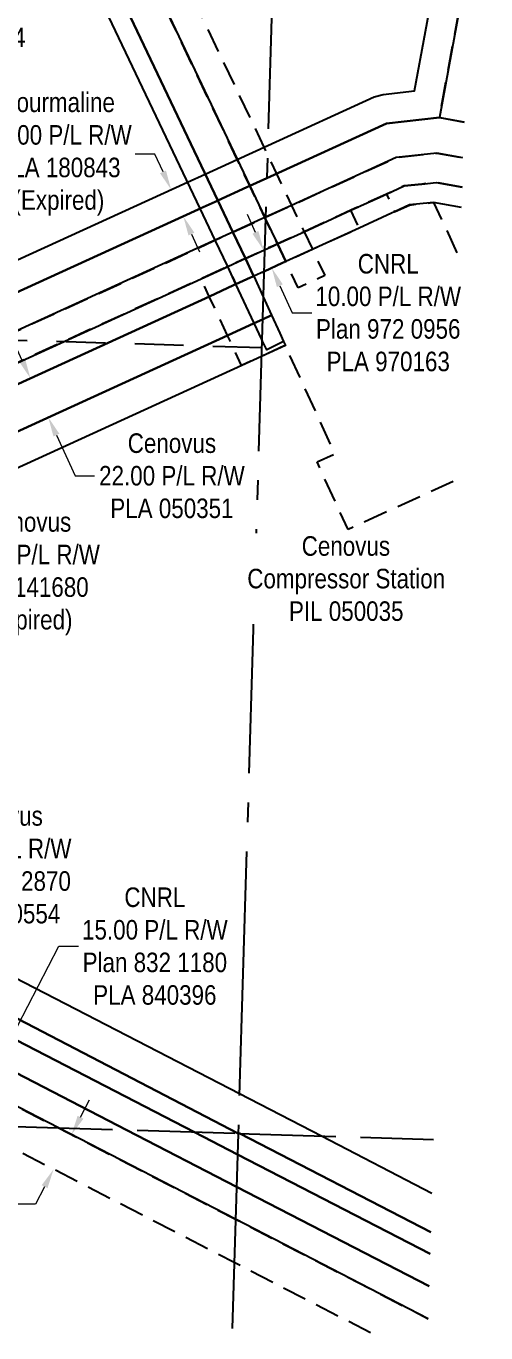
# Model space of a CAD drawing. Extents: x 363622 to 367570, y 6065436 to 6068816.
# Drawn here: x 364931 to 365166, y 6065528 to 6066196 of the extents above; entities that cross this region are included whole.
import ezdxf

# ---------------------------------------------------------------- set-up
doc = ezdxf.new("R2010")
doc.units = 0
doc.header["$LTSCALE"] = 5
for name, pattern in [('foc-ACCESSROAD', [3.75, 2.5, -1.25]), ('foc-FLOWLINE', [3.75, 2.5, -1.25]), ('foc-LSD', [8, 5, -3]), ('foc-QUARTERLINE', [33, 25, -3, 2, -3]), ('foc-UNSURVEYED', [12.5, 10, -2.5])]:
    doc.linetypes.add(name, pattern=pattern)
for name, color, linetype in [('C-AR', 13, 'foc-ACCESSROAD'), ('C-RW', 13, 'Continuous'), ('F-EZE', 190, 'foc-FLOWLINE'), ('F-RW', 190, 'Continuous'), ('F-WS', 190, 'foc-ACCESSROAD'), ('L-QSEC', 8, 'foc-QUARTERLINE'), ('L-SECTION-LSD', 7, 'foc-LSD'), ('L-USEC', 7, 'foc-UNSURVEYED')]:
    doc.layers.add(name, color=color, linetype=linetype)
for name, color, linetype, lineweight in [('C-AR-T', 13, 'Continuous', 9), ('C-RW-T', 13, 'Continuous', 9), ('F-RW-T', 190, 'Continuous', 9), ('F-WS-T', 190, 'Continuous', 9)]:
    doc.layers.add(name, color=color, linetype=linetype, lineweight=lineweight)
doc.styles.add('80CG', font='ARIALN.TTF', dxfattribs={"height": 10})
doc.styles.add('80L', font='ARIALN.TTF', dxfattribs={"height": 10})
doc.dimstyles.new('Compass 5 000', dxfattribs={"dimscale": 5, "dimtxt": 9, "dimasz": 2, "dimexe": 0.2, "dimexo": 0.0625, "dimgap": 0.5, "dimtad": 0, "dimtih": 1, "dimtoh": 1, "dimzin": 0, "dimdsep": 46, "dimtxsty": '80CG', "dimcen": 0.1, "dimse1": 1, "dimse2": 1, "dimclrd": 256, "dimclrt": 256, "dimaunit": 1, "dimadec": 4, "dimazin": 0, "dimtfac": 0.06, "dimtofl": 0, "dimtmove": 0, "dimatfit": 1, "dimfxl": 0.2, "dimtolj": 1, "dimtzin": 0, "dimlwd": -1, "dimarcsym": 0})

# ---------------------------------------------------------------- blocks, each defined once
blk = doc.blocks.new('*D445')
at = {"layer": 'F-RW', "transparency": 16777216}
for p, q in [((364984.23, 6066224.53), (364993.27, 6066228.83)), ((364957.15, 6066211.65), (364948.12, 6066207.35)), ((364948.12, 6066207.35), (364938.12, 6066207.35))]:
    blk.add_line(p, q, dxfattribs=at)
for points in [[(364983.52, 6066226.04), (364984.95, 6066223.03), (364975.2, 6066220.24)], [(364956.43, 6066213.15), (364957.86, 6066210.14), (364966.18, 6066215.94)]]:
    blk.add_solid(points, dxfattribs=at)
at = {"layer": 'F-RW', "transparency": 16777216, "insert": (364899.03, 6066207.35), "char_height": 10, "attachment_point": 5, "style": '80CG'}
blk.add_mtext('\\A1;Tourmaline\\P10.00 P/L R/W\\PPLA 082244', dxfattribs=at)
blk = doc.blocks.new('*D451')
at = {"layer": 'C-AR-T', "transparency": 16777216}
for p, q in [((364958.68, 6065638.11), (364963.27, 6065646.99)), ((364940.32, 6065602.57), (364935.74, 6065593.69)), ((364935.74, 6065593.69), (364925.74, 6065593.69))]:
    blk.add_line(p, q, dxfattribs=at)
for points in [[(364957.2, 6065638.87), (364960.16, 6065637.34), (364954.09, 6065629.22)], [(364938.84, 6065603.34), (364941.81, 6065601.81), (364944.91, 6065611.46)]]:
    blk.add_solid(points, dxfattribs=at)
at = {"layer": 'C-AR-T', "transparency": 16777216, "insert": (364891.45, 6065593.69), "char_height": 10, "attachment_point": 5, "style": '80CG'}
blk.add_mtext('\\A1;CNRL\\P20.00 A/R\\PLOC 780454', dxfattribs=at)
blk = doc.blocks.new('*D461')
at = {"layer": 'F-RW-T', "transparency": 16777216}
for p, q in [((364928.88, 6066025.4), (364924.72, 6066034.49)), ((364946.36, 6065987.19), (364955.9, 6065966.34)), ((364955.9, 6065966.34), (364965.9, 6065966.34))]:
    blk.add_line(p, q, dxfattribs=at)
for points in [[(364930.39, 6066026.09), (364927.36, 6066024.7), (364933.04, 6066016.3)], [(364947.87, 6065987.88), (364944.84, 6065986.5), (364942.2, 6065996.28)]]:
    blk.add_solid(points, dxfattribs=at)
at = {"layer": 'F-RW-T', "transparency": 16777216, "insert": (365005.43, 6065966.34), "char_height": 10, "attachment_point": 5, "style": '80CG'}
blk.add_mtext('\\A1;Cenovus\\P22.00 P/L R/W\\PPLA 050351', dxfattribs=at)
blk = doc.blocks.new('*D463')
at = {"layer": 'F-RW-T', "transparency": 16777216}
for p, q in [((364858.2, 6065968.85), (364854.04, 6065977.94)), ((364873.59, 6065935.21), (364882.26, 6065916.26)), ((364882.26, 6065916.26), (364892.26, 6065916.26))]:
    blk.add_line(p, q, dxfattribs=at)
for points in [[(364859.72, 6065969.54), (364856.69, 6065968.16), (364862.36, 6065959.76)], [(364875.11, 6065935.9), (364872.08, 6065934.52), (364869.43, 6065944.3)]]:
    blk.add_solid(points, dxfattribs=at)
at = {"layer": 'F-RW-T', "transparency": 16777216, "insert": (364931.35, 6065916.26), "char_height": 10, "attachment_point": 5, "style": '80CG'}
blk.add_mtext('\\A1;Cenovus\\P17.00 P/L R/W\\PPLA 141680\\P(Expired)', dxfattribs=at)
blk = doc.blocks.new('*D465')
at = {"layer": 'F-RW-T', "transparency": 16777216}
for p, q in [((364996.71, 6066131), (364986.71, 6066131)), ((365000.87, 6066121.91), (364996.71, 6066131)), ((365015.42, 6066090.08), (365019.57, 6066080.98))]:
    blk.add_line(p, q, dxfattribs=at)
for points in [[(365002.39, 6066122.6), (364999.35, 6066121.22), (365005.03, 6066112.81)], [(365016.93, 6066090.77), (365013.9, 6066089.38), (365011.26, 6066099.17)]]:
    blk.add_solid(points, dxfattribs=at)
at = {"layer": 'F-RW-T', "transparency": 16777216, "insert": (364947.63, 6066131), "char_height": 10, "attachment_point": 5, "style": '80CG'}
blk.add_mtext('\\A1;Tourmaline\\P15.00 P/L R/W\\PPLA 180843\\P(Expired)', dxfattribs=at)
blk = doc.blocks.new('*D470')
at = {"layer": 'C-RW-T', "transparency": 16777216}
for p, q in [((364921.17, 6065674.46), (364947.61, 6065725.63)), ((364947.61, 6065725.63), (364957.61, 6065725.63)), ((364905.06, 6065643.29), (364900.47, 6065634.41))]:
    blk.add_line(p, q, dxfattribs=at)
for points in [[(364919.69, 6065675.23), (364922.65, 6065673.7), (364916.58, 6065665.58)], [(364903.58, 6065644.06), (364906.54, 6065642.53), (364909.65, 6065652.18)]]:
    blk.add_solid(points, dxfattribs=at)
at = {"layer": 'C-RW-T', "transparency": 16777216, "insert": (364996.7, 6065725.63), "char_height": 10, "attachment_point": 5, "style": '80CG'}
blk.add_mtext('\\A1;CNRL\\P15.00 P/L R/W\\PPlan 832 1180\\PPLA 840396', dxfattribs=at)
blk = doc.blocks.new('*D472')
at = {"layer": 'F-RW-T', "transparency": 16777216}
for p, q in [((364847.65, 6065730.03), (364867.73, 6065767.25)), ((364867.73, 6065767.25), (364877.73, 6065767.25)), ((364831.09, 6065699.35), (364826.34, 6065690.55))]:
    blk.add_line(p, q, dxfattribs=at)
for points in [[(364846.18, 6065730.82), (364849.12, 6065729.24), (364842.9, 6065721.23)], [(364829.62, 6065700.14), (364832.56, 6065698.56), (364835.84, 6065708.15)]]:
    blk.add_solid(points, dxfattribs=at)
at = {"layer": 'F-RW-T', "transparency": 16777216, "insert": (364916.82, 6065767.25), "char_height": 10, "attachment_point": 5, "style": '80CG'}
blk.add_mtext('\\A1;Cenovus\\P15.00 P/L R/W\\PPlan 872 2870\\PPLA 870554', dxfattribs=at)
blk = doc.blocks.new('*D475')
at = {"layer": 'C-RW-T', "transparency": 16777216}
for p, q in [((365048.16, 6066090.92), (365044, 6066100.02)), ((365060.63, 6066063.66), (365066.96, 6066049.82)), ((365066.96, 6066049.82), (365076.96, 6066049.82))]:
    blk.add_line(p, q, dxfattribs=at)
for points in [[(365049.67, 6066091.62), (365046.64, 6066090.23), (365052.32, 6066081.83)], [(365062.15, 6066064.35), (365059.12, 6066062.96), (365056.47, 6066072.75)]]:
    blk.add_solid(points, dxfattribs=at)
at = {"layer": 'C-RW-T', "transparency": 16777216, "insert": (365116.05, 6066049.82), "char_height": 10, "attachment_point": 5, "style": '80CG'}
blk.add_mtext('\\A1;CNRL\\P10.00 P/L R/W\\PPlan 972 0956\\PPLA 970163', dxfattribs=at)

msp = doc.modelspace()

# ---------------------------------------------------------------- linework, layer by layer
at = {"layer": 'C-AR', "flags": 128}
for points in [[(364134.07, 6066193.9), (364211.361, 6066123.863), (364231.423, 6066105.684), (364260.8, 6066079.064), (364330.018, 6066016.342), (364432.228, 6065924.979), (364447.115, 6065911.653), (364466.584, 6065894.27), (364479.162, 6065883.318), (364483.276, 6065879.64), (364490.731, 6065872.984), (364504.636, 6065865.792), (364513.826, 6065861.039), (364522.722, 6065856.438), (364540.006, 6065847.499), (364579.733, 6065826.953), (364593.085, 6065820.048), (364604.595, 6065814.096), (364625.979, 6065803.036), (364635.082, 6065798.327), (364665.638, 6065782.524), (364866.077, 6065674.689), (364947.491, 6065632.632), (365037.995, 6065585.885), (365136.482, 6065535.011)], [(365106.934, 6065527.769), (365037.331, 6065563.723), (364901.195, 6065634.039), (364856.765, 6065656.994), (364845.782, 6065662.902), (364828.163, 6065672.38), (364700.485, 6065741.07), (364691.867, 6065745.707), (364656.162, 6065764.916), (364621.001, 6065783.064), (364612.112, 6065787.642), (364595.543, 6065796.049), (364584.048, 6065801.881), (364570.533, 6065808.738), (364499.228, 6065844.915), (364490.029, 6065849.582), (364477.057, 6065856.164), (364476.414, 6065856.773), (364475.833, 6065857.322), (364471.117, 6065861.782), (364469.09, 6065863.7), (364462.076, 6065870.335), (364454.554, 6065877.45), (364452.009, 6065880.002), (364433.565, 6065896.542), (364418.681, 6065909.89), (364316.566, 6066001.471), (364306.396, 6066010.757), (364287.876, 6066027.54), (364260.011, 6066052.87), (364230.636, 6066079.572), (364133.291, 6066168.06)], [(365153.828, 6066114.028), (365140.537, 6066116.485), (365133.211, 6066115.678), (365124.131, 6066114.679), (365115.166, 6066110.578), (365113.561, 6066109.843), (365096.991, 6066102.264), (365072.99, 6066091.284), (365059.346, 6066085.043), (365057.74, 6066084.308), (365052.859, 6066082.075), (365042.998, 6066077.564), (365041.386, 6066076.827), (365033.957, 6066073.429), (365032.722, 6066072.866), (365020.345, 6066067.204), (364694.5, 6065918.142), (364680.275, 6065911.636), (364670.804, 6065907.302), (364658.441, 6065901.636), (364640.68, 6065893.516), (364626.088, 6065886.845), (364618.21, 6065883.248), (364611.557, 6065880.211), (364608.344, 6065878.705), (364605.15, 6065877.252), (364593.396, 6065871.894), (364591.557, 6065871.04), (364589.458, 6065870.085), (364586.557, 6065868.77), (364575.722, 6065863.814), (364571.875, 6065862.06), (364540.006, 6065847.499), (364522.722, 6065856.438), (364555.035, 6065870.996), (364560.106, 6065873.281), (364563.491, 6065874.806), (364564.651, 6065875.343), (364574.805, 6065879.905), (364581.361, 6065882.86), (364589.688, 6065886.608), (364599.599, 6065891.079), (364613.962, 6065897.75), (364616.306, 6065898.827), (364618.282, 6065899.736), (364628.548, 6065904.455), (364635.251, 6065907.525), (364637.255, 6065908.443), (364656.287, 6065917.159), (364668.586, 6065922.797), (364678.083, 6065927.139), (364692.309, 6065933.641), (365026.394, 6066086.371), (365027.552, 6066086.901), (365035.064, 6066090.335), (365036.596, 6066091.035), (365051.42, 6066097.812), (365052.949, 6066098.511), (365053.357, 6066098.698), (365066.594, 6066104.75), (365120.071, 6066129.197), (365140.921, 6066131.518), (365154.278, 6066129.056)]]:
    msp.add_lwpolyline(points, dxfattribs=at)
at = {"layer": 'C-RW'}
for points in [[(364689.693, 6065952.223), (365018.783, 6066102.61), (365019.849, 6066103.098), (365027.461, 6066106.577), (365028.888, 6066107.229), (365043.82, 6066114.052), (365045.251, 6066114.707), (365053.956, 6066118.684), (365115.15, 6066146.649), (365142.223, 6066149.659), (365154.826, 6066147.332)], [(365154.278, 6066129.056), (365140.921, 6066131.518), (365120.071, 6066129.197), (365066.594, 6066104.75), (365053.357, 6066098.698), (365052.949, 6066098.511), (365051.42, 6066097.812), (365036.596, 6066091.035), (365035.064, 6066090.335), (365027.552, 6066086.901), (365026.394, 6066086.371), (364692.309, 6065933.641)], [(364694.5, 6065918.142), (365020.345, 6066067.204), (365032.722, 6066072.866), (365033.957, 6066073.429), (365041.386, 6066076.827), (365042.998, 6066077.564), (365052.859, 6066082.075), (365057.74, 6066084.308), (365059.346, 6066085.043), (365072.99, 6066091.284), (365096.991, 6066102.264), (365113.561, 6066109.843), (365115.166, 6066110.578), (365124.131, 6066114.679), (365133.211, 6066115.678), (365140.537, 6066116.485), (365153.828, 6066114.028)], [(365153.518, 6066103.685), (365139.25, 6066106.313), (365137.418, 6066106.04), (365126.913, 6066104.955), (365119.308, 6066101.476), (365117.787, 6066100.781), (365101.123, 6066093.173), (365063.623, 6066076.042), (365061.961, 6066075.283), (365052.526, 6066070.943), (365047.263, 6066068.565), (365045.599, 6066067.806), (365038.195, 6066064.418), (365036.943, 6066063.849), (365024.581, 6066058.188), (364713.617, 6065915.891)], [(364884.797, 6065710.135), (365039.312, 6065629.841), (365040.194, 6065629.814), (365137.811, 6065579.359)], [(365137.478, 6065568.257), (365038.99, 6065619.113), (365016.893, 6065630.522), (364879.993, 6065701.213)], [(364873.201, 6065687.995), (364982.371, 6065631.571), (365038.495, 6065602.562), (365136.981, 6065551.659)], [(365136.482, 6065535.011), (365037.995, 6065585.885), (364947.491, 6065632.632), (364866.077, 6065674.689)]]:
    msp.add_lwpolyline(points, dxfattribs=at)
at = {"layer": 'F-EZE', "flags": 128}
msp.add_lwpolyline([(365165.969, 6066519.306), (365162.267, 6066515.379), (365134.848, 6066486.299), (365128.639, 6066478.741), (365123.912, 6066473.59), (365115.026, 6066463.908), (365108.492, 6066456.789), (365105.742, 6066453.793), (365102.31, 6066450.053), (365090.157, 6066436.813), (365086.775, 6066433.127), (365062.587, 6066406.774), (364970.698, 6066306.657), (365052.468, 6066134.493), (365054.313, 6066130.606), (365058.902, 6066120.944), (365066.594, 6066104.75), (365072.99, 6066091.284), (365077.271, 6066082.272), (365083.608, 6066068.928), (365070.059, 6066062.492), (365063.622, 6066076.036), (365059.346, 6066085.044), (365053.328, 6066097.718), (365052.949, 6066098.512), (365045.252, 6066114.708), (365038.818, 6066128.255), (364952.812, 6066309.353), (365063.274, 6066429.705), (365066.969, 6066433.732), (365079.566, 6066447.456), (365091.75, 6066460.731), (365096.67, 6066466.091), (365103.56, 6066473.598), (365105.95, 6066476.203), (365112.861, 6066483.733), (365108.254, 6066497.45), (365115.203, 6066504.82), (365140.363, 6066531.505)], dxfattribs=at)
at = {"layer": 'F-RW'}
for points in [[(364952.812, 6066309.353), (365045.251, 6066114.707), (365052.944, 6066098.509), (365053.327, 6066097.7), (365059.34, 6066085.041), (365063.624, 6066076.033), (365061.962, 6066075.273), (365052.526, 6066070.943), (365052.526, 6066070.943), (365047.266, 6066068.555), (365047.022, 6066069.064), (365042.994, 6066077.559), (365036.592, 6066091.03), (365028.887, 6066107.224), (364939.66, 6066295.023)], [(364939.66, 6066295.023), (365028.898, 6066107.234), (365036.596, 6066091.036), (365042.998, 6066077.565), (365047.031, 6066069.077), (365047.273, 6066068.564), (365052.135, 6066057.896), (365056.409, 6066048.534), (365060.628, 6066039.341), (365062.562, 6066035.127), (365053.899, 6066030.905), (365051.828, 6066035.321), (365051.481, 6066036.061), (365047.536, 6066044.475), (365038.196, 6066064.411), (365033.957, 6066073.43), (365027.552, 6066086.901), (365019.849, 6066103.098), (364931.552, 6066288.754)], [(364673.299, 6065961.22), (365013.407, 6066116.643), (365022.452, 6066120.778), (365038.817, 6066128.254), (365054.457, 6066135.402), (365108.916, 6066160.288), (365113.492, 6066161.553), (365129.498, 6066163.333), (365151.969, 6066284.994)], [(365157.349, 6066231.553), (365142.223, 6066149.659), (365115.15, 6066146.649), (365053.956, 6066118.684), (365045.251, 6066114.707), (365043.82, 6066114.052), (365028.888, 6066107.229), (365027.461, 6066106.577), (365019.849, 6066103.098), (365018.783, 6066102.61), (364689.693, 6065952.223)], [(364713.617, 6065915.891), (365024.581, 6066058.188), (365036.943, 6066063.849), (365038.195, 6066064.418), (365045.599, 6066067.806), (365047.263, 6066068.565), (365052.134, 6066057.875), (365056.409, 6066048.534), (365051.791, 6066046.422), (365047.536, 6066044.475), (365033.903, 6066038.237), (364726.965, 6065897.81)], [(364726.965, 6065897.81), (365033.903, 6066038.237), (365047.536, 6066044.475), (365051.791, 6066046.422), (365056.409, 6066048.534), (365060.628, 6066039.341), (365062.562, 6066035.127), (365063.497, 6066033.087), (365051.223, 6066027.472), (365041.1, 6066022.847), (364737.28, 6065883.839)], [(364893.188, 6065726.054), (365039.922, 6065650.212), (365081.844, 6065628.542), (365138.408, 6065599.307)], [(365137.811, 6065579.359), (365040.194, 6065629.814), (365039.312, 6065629.841), (364884.797, 6065710.135)], [(364879.993, 6065701.213), (365016.893, 6065630.522), (365038.99, 6065619.113), (365137.478, 6065568.257)], [(365136.981, 6065551.659), (365038.495, 6065602.562), (364982.371, 6065631.571), (364873.201, 6065687.995)]]:
    msp.add_lwpolyline(points, dxfattribs=at)
at = {"layer": 'F-WS', "flags": 128}
for points in [[(365154.826, 6066147.332), (365142.223, 6066149.659), (365157.349, 6066231.553)], [(365149.318, 6065963.465), (365095.505, 6065938.932), (365079.704, 6065973.476), (365088.795, 6065977.634), (365063.467, 6066033.092), (365051.223, 6066027.472), (365041.064, 6066022.85), (365033.877, 6066038.23), (365024.55, 6066058.167), (365020.316, 6066067.197), (365032.722, 6066072.872), (365033.951, 6066073.43), (365038.188, 6066064.407), (365045.6, 6066067.798), (365047.272, 6066068.556), (365052.526, 6066070.946), (365061.962, 6066075.273), (365063.615, 6066076.028), (365101.11, 6066093.164), (365096.983, 6066102.259), (365113.561, 6066109.841), (365115.155, 6066110.571), (365119.281, 6066101.467), (365126.897, 6066104.95), (365137.418, 6066106.085), (365139.25, 6066106.313), (365152.727, 6066077.286)]]:
    msp.add_lwpolyline(points, dxfattribs=at)
at = {"layer": 'L-QSEC'}
for p, q in [((365063.398, 6066433.846), (365039.312, 6065629.841)), ((365039.312, 6065629.841), (365036.319, 6065529.921))]:
    msp.add_line(p, q, dxfattribs=at)
at = {"layer": 'L-SECTION-LSD'}
msp.add_line((365051.355, 6066031.844), (364250.053, 6066056.255), dxfattribs=at)
at = {"layer": 'L-USEC'}
for p, q in [((364237.939, 6065654.258), (365039.312, 6065629.841)), ((365039.312, 6065629.841), (365139.232, 6065626.798))]:
    msp.add_line(p, q, dxfattribs=at)

# ---------------------------------------------------------------- dimensions: what is measured, and where the dimension line sits
at = {"layer": 'C-AR-T'}
dim = msp.add_linear_dim(base=(364944.914, 6065611.458), p1=(364936.298, 6065638.414), p2=(364927.121, 6065620.648), angle=242.682858, text='CNRL\\P20.00 A/R\\PLOC 780454', dimstyle='Compass 5 000', dxfattribs=at)
dim.commit()
dim.dimension.update_dxf_attribs({"geometry": '*D451', "text_midpoint": (364891.445, 6065593.688), "dimtype": 161})
at = {"layer": 'C-RW-T'}
for base, p1, p2, angle, text, picture, middle in [((365052.318, 6066081.828), (365095.695, 6066090.693), (365091.542, 6066099.771), 114.581631, 'CNRL\\P10.00 P/L R/W\\PPlan 972 0956\\PPLA 970163', '*D475', (365116.046, 6066049.82)), ((364916.575, 6065665.578), (364895.958, 6065659.253), (364902.884, 6065672.654), 62.668325, 'CNRL\\P15.00 P/L R/W\\PPlan 832 1180\\PPLA 840396', '*D470', (364996.7, 6065725.633))]:
    dim = msp.add_linear_dim(base=base, p1=p1, p2=p2, angle=angle, text=text, dimstyle='Compass 5 000', dxfattribs=at)
    dim.commit()
    dim.dimension.update_dxf_attribs({"geometry": picture, "text_midpoint": middle, "dimtype": 161})
at = {"layer": 'F-RW'}
dim = msp.add_linear_dim(base=(364966.18, 6066215.944), p1=(364963.565, 6066244.71), p2=(364954.54, 6066240.418), angle=205.435481, text='Tourmaline\\P10.00 P/L R/W\\PPLA 082244', dimstyle='Compass 5 000', dxfattribs=at)
dim.commit()
dim.dimension.update_dxf_attribs({"geometry": '*D445', "text_midpoint": (364899.032, 6066207.354), "dimtype": 161})
at = {"layer": 'F-RW-T'}
for base, p1, p2, angle, text, picture, middle in [((365005.026, 6066112.813), (364967.721, 6066079.276), (364961.487, 6066092.917), 114.559508, 'Tourmaline\\P15.00 P/L R/W\\PPLA 180843\\P(Expired)', '*D465', (364947.627, 6066131.004)), ((364942.199, 6065996.282), (364989.214, 6066042.004), (364998.374, 6066021.983), 294.584591, 'Cenovus\\P22.00 P/L R/W\\PPLA 050351', '*D461', (365005.435, 6065966.345)), ((364869.432, 6065944.303), (364871.964, 6065964.149), (364879.034, 6065948.697), 294.585627, 'Cenovus\\P17.00 P/L R/W\\PPLA 141680\\P(Expired)', '*D463', (364931.351, 6065916.255)), ((364842.9, 6065721.231), (364848.553, 6065701.286), (364855.613, 6065714.37), 61.646239, 'Cenovus\\P15.00 P/L R/W\\PPlan 872 2870\\PPLA 870554', '*D472', (364916.82, 6065767.251))]:
    dim = msp.add_linear_dim(base=base, p1=p1, p2=p2, angle=angle, text=text, dimstyle='Compass 5 000', dxfattribs=at)
    dim.commit()
    dim.dimension.update_dxf_attribs({"geometry": picture, "text_midpoint": middle, "dimtype": 161})

# ---------------------------------------------------------------- next in the draw order: texts
at = {"layer": 'F-WS-T', "insert": (365043.653, 6065935.441), "char_height": 9.99661, "attachment_point": 1, "style": '80L', "bg_fill": 3, "box_fill_scale": 1.15, "bg_fill_color": 256, "bg_fill_true_color": 256, "bg_fill_transparency": 0}
msp.add_mtext_dynamic_manual_height_columns('\\pi28.14414;Cenovus\\P\\pi0.32274;Compressor Station\\P\\pi21.63202;PIL 050035', width=100.49566, gutter_width=49.983, heights=[0], dxfattribs=at)

doc.saveas('drawing.dxf')
